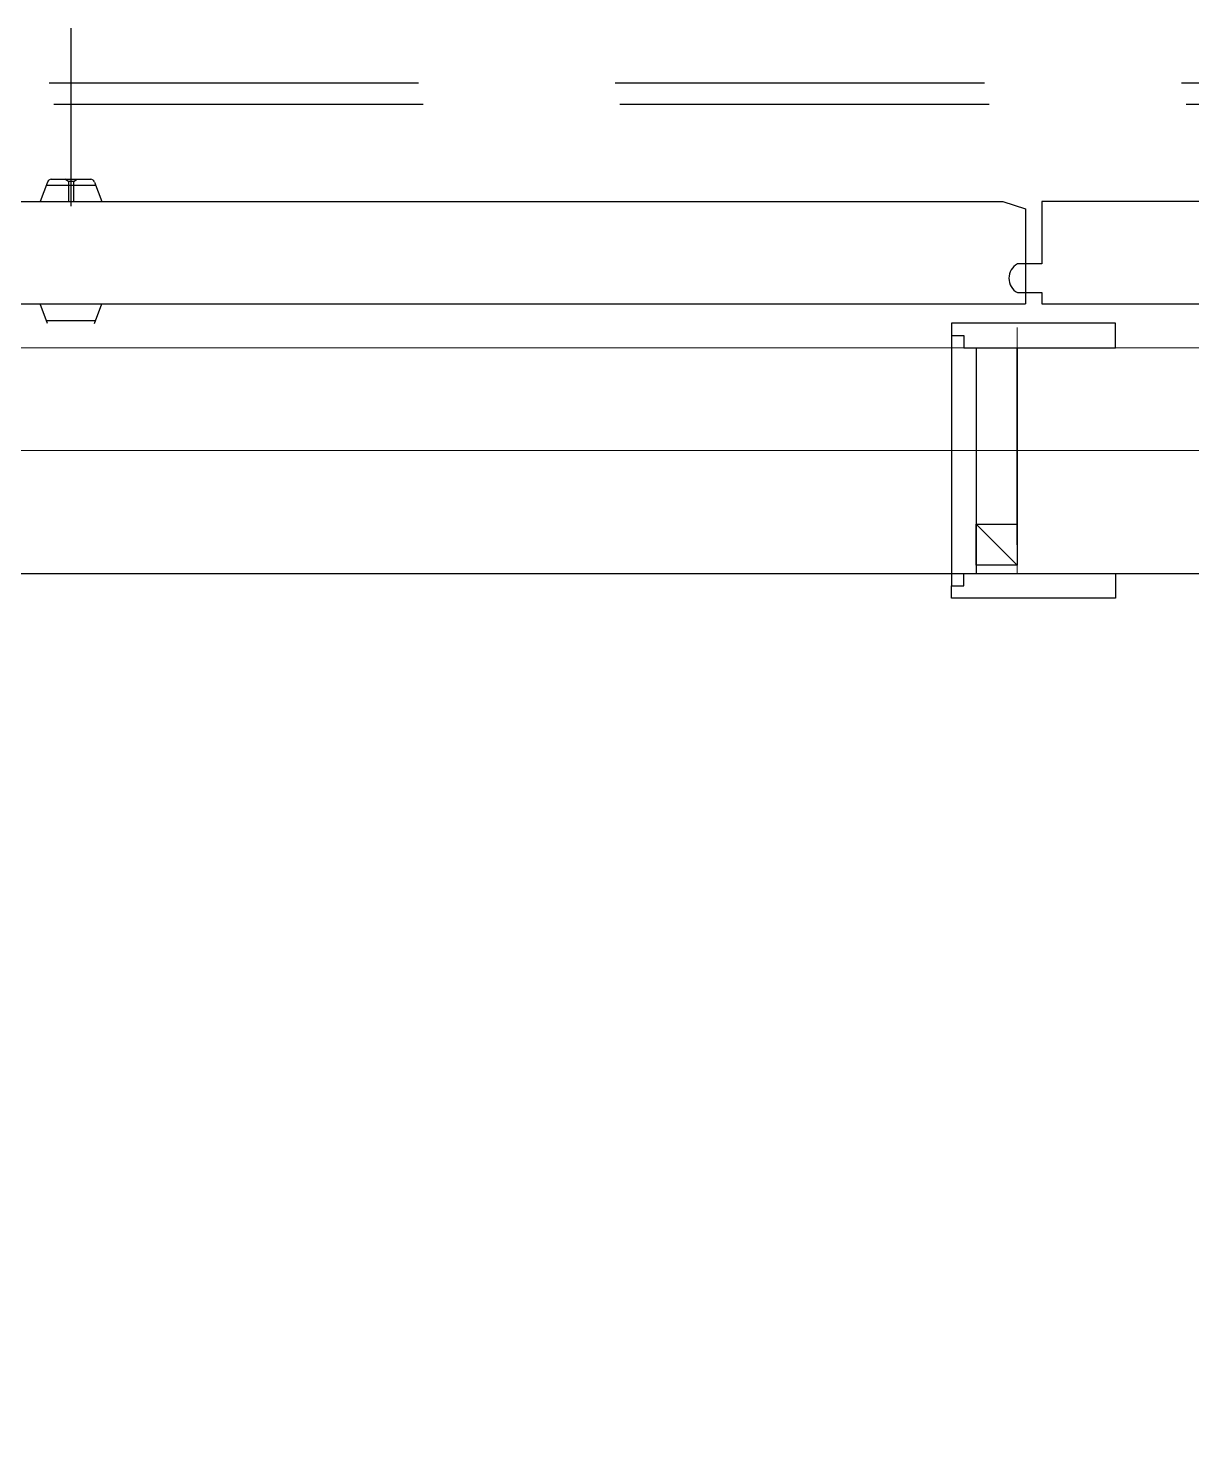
# Model space of a CAD drawing. Extents: x 152195838 to 160350639, y 364657247 to 370318102.
# Drawn here: x 157609516 to 157610934, y 364996647 to 364998362 of the extents above; entities that cross this region are included whole.
import ezdxf

# ---------------------------------------------------------------- set-up
doc = ezdxf.new("R2010")
doc.units = 0
doc.header["$MEASUREMENT"] = 0
doc.linetypes.add('HID', pattern=[2.3, 1.5, -0.8])
doc.layers.get('0').update_dxf_attribs({"linetype": 'CONTINUOUS'})
for name, color, linetype in [('4A.TEC 벽체 3', 4, 'CONTINUOUS'), ('4A.TEC 벽체 4', 7, 'CONTINUOUS'), ('XR-PLAN$0$PANEL', 4, 'CONTINUOUS'), ('XR-PLAN$0$자동도어', 4, 'CONTINUOUS'), ('㈜SE&C OPEN', 9, 'HID')]:
    doc.layers.add(name, color=color, linetype=linetype)

# ---------------------------------------------------------------- blocks, each defined once
blk = doc.blocks.new('sa9w7er')
at = {"layer": '4A.TEC 벽체 3', "lineweight": 0, "ltscale": 15}
blk.add_line((1986595.6, 837658.3), (1986595.6, 837958.3), dxfattribs=at)
at = {"layer": 'XR-PLAN$0$PANEL', "linetype": 'Continuous'}
blk.add_line((1986595.6, 837683.3), (1986595.6, 837948.3), dxfattribs=at)
at = {"layer": 'XR-PLAN$0$자동도어', "linetype": 'Continuous', "ltscale": 10000}
for p, q in [((1986645.6, 837683.3), (1986645.6, 837958.3)), ((1986645.6, 837683.3), (1986645.6, 837958.3)), ((1986675.6, 837668.3), (1986675.6, 837973.3)), ((1986675.6, 837668.3), (1986675.6, 837973.3)), ((1986595.6, 837923.3), (1986595.6, 837693.3)), ((1986595.6, 837923.3), (1986595.6, 837693.3))]:
    blk.add_line(p, q, dxfattribs=at)
at = {"layer": 'XR-PLAN$0$자동도어', "linetype": 'Continuous'}
for p, q in [((1986645.6, 837898.3), (1986595.6, 837948.3)), ((1986645.6, 837898.3), (1986595.6, 837948.3)), ((1986595.6, 837708.3), (1986595.6, 837683.3)), ((1987720.1, 837653.6), (1987711.3, 837629.8)), ((1987720.1, 837653.6), (1987711.3, 837629.8)), ((1987778.9, 837649.8), (1987718.7, 837649.8)), ((1987778.9, 837649.8), (1987718.7, 837649.8)), ((1987777.5, 837653.6), (1987786.3, 837629.8)), ((1987777.5, 837653.6), (1987786.3, 837629.8)), ((1986585.4, 837514), (1986585.4, 837629.8)), ((1987824.6, 837629.8), (1986585.4, 837629.8)), ((1986585.4, 837514), (1986585.4, 837629.8)), ((1987824.6, 837629.8), (1986585.4, 837629.8)), ((1987786.3, 837629.8), (1987711.3, 837629.8)), ((1987786.3, 837629.8), (1987711.3, 837629.8)), ((1986612.8, 837504.8), (1986585.4, 837514)), ((1986612.8, 837504.8), (1986585.4, 837514)), ((1987824.6, 837504.8), (1986612.8, 837504.8)), ((1987824.6, 837504.8), (1986612.8, 837504.8)), ((1987786.3, 837504.8), (1987711.3, 837504.8)), ((1987720.1, 837481.1), (1987711.3, 837504.8)), ((1987786.3, 837504.8), (1987711.3, 837504.8)), ((1987720.1, 837481.1), (1987711.3, 837504.8)), ((1987745.5, 837480.4), (1987745.5, 837504.8)), ((1987745.5, 837480.4), (1987745.5, 837504.8)), ((1987748.8, 837293.5), (1987748.8, 837510.4)), ((1987748.8, 837293.5), (1987748.8, 837510.4)), ((1987752, 837480.4), (1987752, 837504.8)), ((1987752, 837480.4), (1987752, 837504.8)), ((1987777.5, 837481.1), (1987786.3, 837504.8)), ((1987777.5, 837481.1), (1987786.3, 837504.8)), ((1987778.9, 837484.8), (1987718.7, 837484.8)), ((1987778.9, 837484.8), (1987718.7, 837484.8)), ((1987772.8, 837477.8), (1987724.7, 837477.8)), ((1987772.8, 837477.8), (1987724.7, 837477.8)), ((1987745.5, 837480.4), (1987741.1, 837477.8)), ((1987745.5, 837480.4), (1987741.1, 837477.8)), ((1987745.5, 837480.4), (1987752, 837480.4)), ((1987745.5, 837480.4), (1987752, 837480.4)), ((1987752, 837480.4), (1987756.4, 837477.8)), ((1987752, 837480.4), (1987756.4, 837477.8))]:
    blk.add_line(p, q, dxfattribs=at)
for points in [[(1986660.6, 837973.3), (1986660.6, 837958.3), (1986475.6, 837958.3), (1986475.6, 837988.3), (1986675.6, 837988.3), (1986675.6, 837973.3)], [(1986660.6, 837973.3), (1986660.6, 837958.3), (1986475.6, 837958.3), (1986475.6, 837988.3), (1986675.6, 837988.3), (1986675.6, 837973.3)], [(1986645.6, 837898.3), (1986595.6, 837898.3), (1986595.6, 837948.3), (1986645.6, 837948.3)], [(1986645.6, 837898.3), (1986595.6, 837898.3), (1986595.6, 837948.3), (1986645.6, 837948.3)], [(1986660.6, 837668.3), (1986660.6, 837683.3), (1986475.6, 837683.3), (1986475.6, 837653.3), (1986675.6, 837653.3), (1986675.6, 837668.3)], [(1986660.6, 837668.3), (1986660.6, 837683.3), (1986475.6, 837683.3), (1986475.6, 837653.3), (1986675.6, 837653.3), (1986675.6, 837668.3)]]:
    blk.add_lwpolyline(points, close=True, dxfattribs=at)
at = {"layer": 'XR-PLAN$0$자동도어', "color": 8, "linetype": 'Continuous'}
blk.add_lwpolyline([(1985326.2, 837649.9), (1985270.9, 837649.9), (1985270.9, 837629.8), (1985225.3, 837629.8), (1985225.3, 837504.8), (1986565.4, 837504.8), (1986565.4, 837580.9), (1986595.1, 837580.9, 0.592566), (1986595.1, 837616), (1986565.4, 837616), (1986565.4, 837629.8), (1985326.2, 837629.8)], format="xyb", close=True, dxfattribs=at)
blk.add_lwpolyline([(1985326.2, 837649.9), (1985270.9, 837649.9), (1985270.9, 837629.8), (1985225.3, 837629.8), (1985225.3, 837504.8), (1986565.4, 837504.8), (1986565.4, 837580.9), (1986595.1, 837580.9, 0.592566), (1986595.1, 837616), (1986565.4, 837616), (1986565.4, 837629.8), (1985326.2, 837629.8)], format="xyb", close=True, dxfattribs=at)
at = {"layer": 'XR-PLAN$0$자동도어', "linetype": 'Continuous'}
for centre, start, end in [((1987724.7, 837482.8), 200.3231, 270), ((1987724.7, 837482.8), 200.3231, 270), ((1987772.8, 837482.8), 270, 339.6769), ((1987772.8, 837482.8), 270, 339.6769)]:
    blk.add_arc(centre, 5, start, end, dxfattribs=at)
at = {"layer": '㈜SE&C OPEN', "ltscale": 300}
for p, q in [((1990529.6, 837386.4), (1985221.3, 837386.4)), ((1990535.4, 837360.3), (1985215.5, 837360.3))]:
    blk.add_line(p, q, dxfattribs=at)

msp = doc.modelspace()

# ---------------------------------------------------------------- linework, layer by layer
at = {"layer": '4A.TEC 벽체 3', "flags": 128}
msp.add_lwpolyline([(157592572.0046, 364994581.8958), (157592572.0046, 364997696.8958), (157615197.0046, 364997696.8958), (157615197.0046, 364994531.8958), (157614447.0046, 364994531.8958), (157614447.0046, 364993531.8958), (157615447.0046, 364993531.8958), (157615447.0046, 364994281.8958), (157625447.0046, 364994281.8958), (157625447.0046, 364993531.8958), (157626447.0046, 364993531.8958), (157626447.0046, 364994531.8958), (157625822.0046, 364994531.8958), (157625822.0046, 364997696.8958)], dxfattribs=at)
at = {"layer": '4A.TEC 벽체 4', "color": 251, "lineweight": 0, "ltscale": 15}
for points in [[(157592297.0046, 364997971.8958), (157615347.0046, 364997971.8958)], [(157592422.0046, 364983881.8958), (157592422.0046, 364997846.8958), (157615347.0046, 364997846.8958)]]:
    msp.add_lwpolyline(points, dxfattribs=at)

# ---------------------------------------------------------------- block references
at = {"linetype": 'Continuous', "ltscale": 5, "rotation": 180}
msp.add_blockref('sa9w7er', (159597316.7782, 365835655.2297), dxfattribs=at)

doc.saveas('drawing.dxf')
